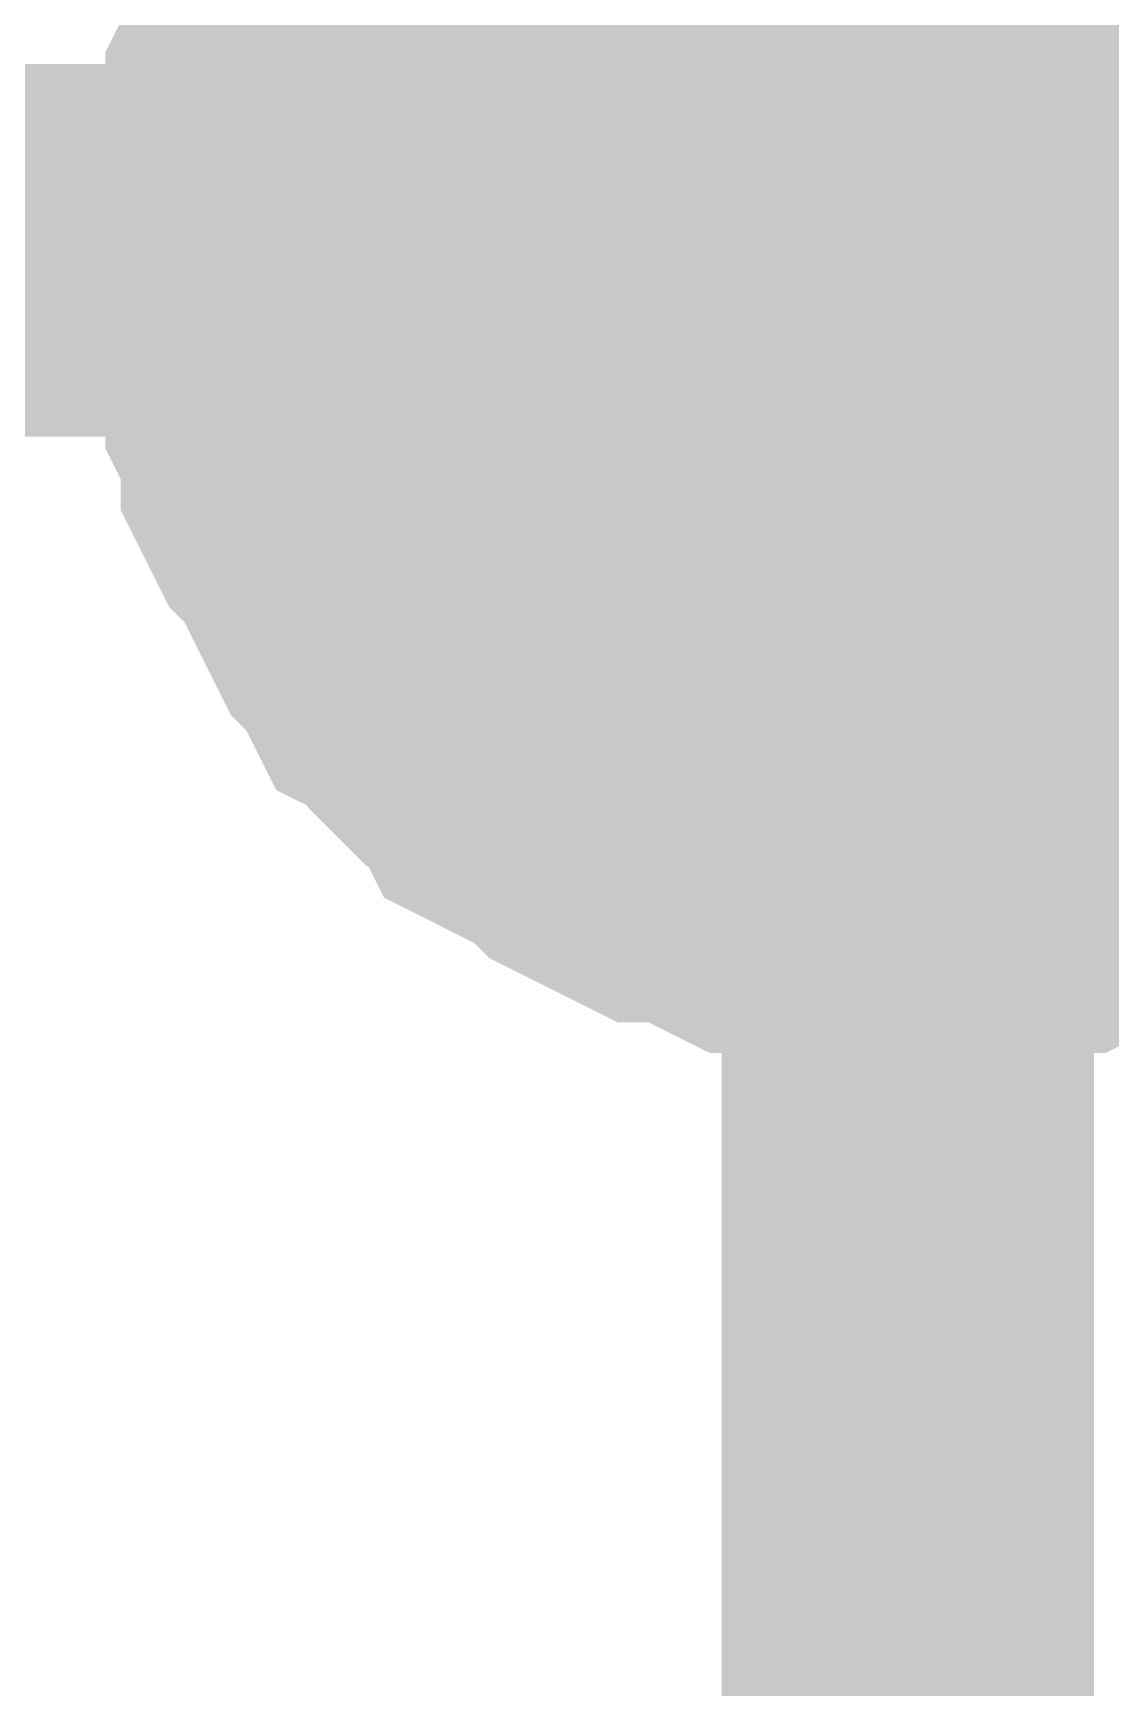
# Model space of a CAD drawing. Header units: inches. Extents: x 0 to 569, y 0 to 432.
# Drawn here: x 22.166 to 23.033, y 156.316 to 157.647 of the extents above; entities that cross this region are included whole.
import ezdxf

# ---------------------------------------------------------------- set-up
doc = ezdxf.new("R2010")
doc.units = ezdxf.units.IN
doc.layers.add('Sheet', color=255, linetype='Continuous')

msp = doc.modelspace()

# ---------------------------------------------------------------- linework, layer by layer
at = {"layer": 'Sheet'}
for points in [[(22.8699, 172.715, 0.2997, 0.2997, 0), (22.8699, 167.6301, 0.2997, 0.2997, 0), (22.8699, 162.5575, 0.2997, 0.2997, 0), (22.8699, 157.4726, 0.2997, 0.2997, 0)], [(22.3614, 157.4726, 0.2997, 0.2997, 0), (22.3614, 157.4974, 0.2997, 0.2997, 0), (22.3614, 157.5222, 0.2997, 0.2997, 0), (22.3614, 157.547, 0.2997, 0.2997, 0), (22.3738, 157.5718, 0.2997, 0.2997, 0), (22.3738, 157.5966, 0.2997, 0.2997, 0), (22.3862, 157.6214, 0.2997, 0.2997, 0), (22.3862, 157.6462, 0.2997, 0.2997, 0), (22.3986, 157.671, 0.2997, 0.2997, 0), (22.411, 157.6958, 0.2997, 0.2997, 0), (22.4234, 157.7206, 0.2997, 0.2997, 0), (22.4358, 157.733, 0.2997, 0.2997, 0), (22.4482, 157.7578, 0.2997, 0.2997, 0), (22.4606, 157.7826, 0.2997, 0.2997, 0), (22.473, 157.795, 0.2997, 0.2997, 0), (22.4979, 157.8198, 0.2997, 0.2997, 0)], [(22.3614, 157.4726, 0.2997, 0.2997, 0), (22.3614, 157.4974, 0.2997, 0.2997, 0), (22.3614, 157.5222, 0.2997, 0.2997, 0), (22.3614, 157.547, 0.2997, 0.2997, 0), (22.3738, 157.5718, 0.2997, 0.2997, 0), (22.3738, 157.5966, 0.2997, 0.2997, 0), (22.3862, 157.6214, 0.2997, 0.2997, 0), (22.3862, 157.6462, 0.2997, 0.2997, 0), (22.3986, 157.671, 0.2997, 0.2997, 0), (22.411, 157.6958, 0.2997, 0.2997, 0), (22.4234, 157.7206, 0.2997, 0.2997, 0), (22.4358, 157.733, 0.2997, 0.2997, 0), (22.4482, 157.7578, 0.2997, 0.2997, 0), (22.4606, 157.7826, 0.2997, 0.2997, 0), (22.473, 157.795, 0.2997, 0.2997, 0), (22.4979, 157.8198, 0.2997, 0.2997, 0)], [(22.3614, 157.4726, 0.2997, 0.2997, 0), (22.3614, 157.4974, 0.2997, 0.2997, 0), (22.3614, 157.5222, 0.2997, 0.2997, 0), (22.3614, 157.547, 0.2997, 0.2997, 0), (22.3738, 157.5718, 0.2997, 0.2997, 0), (22.3738, 157.5966, 0.2997, 0.2997, 0), (22.3862, 157.6214, 0.2997, 0.2997, 0), (22.3862, 157.6462, 0.2997, 0.2997, 0), (22.3986, 157.671, 0.2997, 0.2997, 0), (22.411, 157.6958, 0.2997, 0.2997, 0), (22.4234, 157.7206, 0.2997, 0.2997, 0), (22.4358, 157.733, 0.2997, 0.2997, 0), (22.4482, 157.7578, 0.2997, 0.2997, 0), (22.4606, 157.7826, 0.2997, 0.2997, 0), (22.473, 157.795, 0.2997, 0.2997, 0), (22.4979, 157.8198, 0.2997, 0.2997, 0)], [(22.3614, 157.4726, 0.2997, 0.2997, 0), (22.3614, 157.4974, 0.2997, 0.2997, 0), (22.3614, 157.5222, 0.2997, 0.2997, 0), (22.3614, 157.547, 0.2997, 0.2997, 0), (22.3738, 157.5718, 0.2997, 0.2997, 0), (22.3738, 157.5966, 0.2997, 0.2997, 0), (22.3862, 157.6214, 0.2997, 0.2997, 0), (22.3862, 157.6462, 0.2997, 0.2997, 0), (22.3986, 157.671, 0.2997, 0.2997, 0), (22.411, 157.6958, 0.2997, 0.2997, 0), (22.4234, 157.7206, 0.2997, 0.2997, 0), (22.4358, 157.733, 0.2997, 0.2997, 0), (22.4482, 157.7578, 0.2997, 0.2997, 0), (22.4606, 157.7826, 0.2997, 0.2997, 0), (22.473, 157.795, 0.2997, 0.2997, 0), (22.4979, 157.8198, 0.2997, 0.2997, 0)], [(22.3614, 157.4726, 0.2997, 0.2997, 0), (22.3614, 157.4974, 0.2997, 0.2997, 0), (22.3614, 157.5222, 0.2997, 0.2997, 0), (22.3614, 157.547, 0.2997, 0.2997, 0), (22.3738, 157.5718, 0.2997, 0.2997, 0), (22.3738, 157.5966, 0.2997, 0.2997, 0), (22.3862, 157.6214, 0.2997, 0.2997, 0), (22.3862, 157.6462, 0.2997, 0.2997, 0), (22.3986, 157.671, 0.2997, 0.2997, 0), (22.411, 157.6958, 0.2997, 0.2997, 0), (22.4234, 157.7206, 0.2997, 0.2997, 0), (22.4358, 157.733, 0.2997, 0.2997, 0), (22.4482, 157.7578, 0.2997, 0.2997, 0), (22.4606, 157.7826, 0.2997, 0.2997, 0), (22.473, 157.795, 0.2997, 0.2997, 0), (22.4979, 157.8198, 0.2997, 0.2997, 0)], [(22.3614, 157.4726, 0.2997, 0.2997, 0), (22.3614, 157.4974, 0.2997, 0.2997, 0), (22.3614, 157.5222, 0.2997, 0.2997, 0), (22.3614, 157.547, 0.2997, 0.2997, 0), (22.3738, 157.5718, 0.2997, 0.2997, 0), (22.3738, 157.5966, 0.2997, 0.2997, 0), (22.3862, 157.6214, 0.2997, 0.2997, 0), (22.3862, 157.6462, 0.2997, 0.2997, 0), (22.3986, 157.671, 0.2997, 0.2997, 0), (22.411, 157.6958, 0.2997, 0.2997, 0), (22.4234, 157.7206, 0.2997, 0.2997, 0), (22.4358, 157.733, 0.2997, 0.2997, 0), (22.4482, 157.7578, 0.2997, 0.2997, 0), (22.4606, 157.7826, 0.2997, 0.2997, 0), (22.473, 157.795, 0.2997, 0.2997, 0), (22.4979, 157.8198, 0.2997, 0.2997, 0)], [(22.3614, 157.4726, 0.2997, 0.2997, 0), (22.3614, 157.4974, 0.2997, 0.2997, 0), (22.3614, 157.5222, 0.2997, 0.2997, 0), (22.3614, 157.547, 0.2997, 0.2997, 0), (22.3738, 157.5718, 0.2997, 0.2997, 0), (22.3738, 157.5966, 0.2997, 0.2997, 0), (22.3862, 157.6214, 0.2997, 0.2997, 0), (22.3862, 157.6462, 0.2997, 0.2997, 0), (22.3986, 157.671, 0.2997, 0.2997, 0), (22.411, 157.6958, 0.2997, 0.2997, 0), (22.4234, 157.7206, 0.2997, 0.2997, 0), (22.4358, 157.733, 0.2997, 0.2997, 0), (22.4482, 157.7578, 0.2997, 0.2997, 0), (22.4606, 157.7826, 0.2997, 0.2997, 0), (22.473, 157.795, 0.2997, 0.2997, 0), (22.4979, 157.8198, 0.2997, 0.2997, 0)], [(22.3614, 157.4726, 0.0991, 0.0991, 0), (22.3614, 157.4974, 0.0991, 0.0991, 0), (22.3614, 157.5222, 0.0991, 0.0991, 0), (22.3614, 157.547, 0.0991, 0.0991, 0), (22.3738, 157.5718, 0.0991, 0.0991, 0), (22.3738, 157.5966, 0.0991, 0.0991, 0), (22.3862, 157.6214, 0.0991, 0.0991, 0), (22.3862, 157.6462, 0.0991, 0.0991, 0), (22.3986, 157.671, 0.0991, 0.0991, 0), (22.411, 157.6958, 0.0991, 0.0991, 0), (22.4234, 157.7206, 0.0991, 0.0991, 0)], [(22.3614, 157.4726, 0.0991, 0.0991, 0), (22.3614, 157.4974, 0.0991, 0.0991, 0), (22.3614, 157.5222, 0.0991, 0.0991, 0), (22.3614, 157.547, 0.0991, 0.0991, 0), (22.3738, 157.5718, 0.0991, 0.0991, 0), (22.3738, 157.5966, 0.0991, 0.0991, 0), (22.3862, 157.6214, 0.0991, 0.0991, 0), (22.3862, 157.6462, 0.0991, 0.0991, 0), (22.3986, 157.671, 0.0991, 0.0991, 0), (22.411, 157.6958, 0.0991, 0.0991, 0), (22.4234, 157.7206, 0.0991, 0.0991, 0)], [(22.3614, 157.4726, 0.0991, 0.0991, 0), (22.3614, 157.4974, 0.0991, 0.0991, 0), (22.3614, 157.5222, 0.0991, 0.0991, 0), (22.3614, 157.547, 0.0991, 0.0991, 0), (22.3738, 157.5718, 0.0991, 0.0991, 0), (22.3738, 157.5966, 0.0991, 0.0991, 0), (22.3862, 157.6214, 0.0991, 0.0991, 0), (22.3862, 157.6462, 0.0991, 0.0991, 0), (22.3986, 157.671, 0.0991, 0.0991, 0), (22.411, 157.6958, 0.0991, 0.0991, 0), (22.4234, 157.7206, 0.0991, 0.0991, 0)], [(22.3614, 157.4726, 0.0991, 0.0991, 0), (22.3614, 157.4974, 0.0991, 0.0991, 0), (22.3614, 157.5222, 0.0991, 0.0991, 0), (22.3614, 157.547, 0.0991, 0.0991, 0), (22.3738, 157.5718, 0.0991, 0.0991, 0), (22.3738, 157.5966, 0.0991, 0.0991, 0), (22.3862, 157.6214, 0.0991, 0.0991, 0), (22.3862, 157.6462, 0.0991, 0.0991, 0), (22.3986, 157.671, 0.0991, 0.0991, 0), (22.411, 157.6958, 0.0991, 0.0991, 0), (22.4234, 157.7206, 0.0991, 0.0991, 0)], [(22.3614, 157.4726, 0.0991, 0.0991, 0), (22.3614, 157.4974, 0.0991, 0.0991, 0), (22.3614, 157.5222, 0.0991, 0.0991, 0), (22.3614, 157.547, 0.0991, 0.0991, 0), (22.3738, 157.5718, 0.0991, 0.0991, 0), (22.3738, 157.5966, 0.0991, 0.0991, 0), (22.3862, 157.6214, 0.0991, 0.0991, 0), (22.3862, 157.6462, 0.0991, 0.0991, 0), (22.3986, 157.671, 0.0991, 0.0991, 0), (22.411, 157.6958, 0.0991, 0.0991, 0), (22.4234, 157.7206, 0.0991, 0.0991, 0)], [(22.3614, 157.4726, 0.0991, 0.0991, 0), (22.3614, 157.4974, 0.0991, 0.0991, 0), (22.3614, 157.5222, 0.0991, 0.0991, 0), (22.3614, 157.547, 0.0991, 0.0991, 0), (22.3738, 157.5718, 0.0991, 0.0991, 0), (22.3738, 157.5966, 0.0991, 0.0991, 0), (22.3862, 157.6214, 0.0991, 0.0991, 0), (22.3862, 157.6462, 0.0991, 0.0991, 0), (22.3986, 157.671, 0.0991, 0.0991, 0), (22.411, 157.6958, 0.0991, 0.0991, 0), (22.4234, 157.7206, 0.0991, 0.0991, 0)], [(22.3614, 157.4726, 0.0991, 0.0991, 0), (22.3614, 157.4974, 0.0991, 0.0991, 0), (22.3614, 157.5222, 0.0991, 0.0991, 0), (22.3614, 157.547, 0.0991, 0.0991, 0), (22.3738, 157.5718, 0.0991, 0.0991, 0), (22.3738, 157.5966, 0.0991, 0.0991, 0), (22.3862, 157.6214, 0.0991, 0.0991, 0), (22.3862, 157.6462, 0.0991, 0.0991, 0), (22.3986, 157.671, 0.0991, 0.0991, 0), (22.411, 157.6958, 0.0991, 0.0991, 0), (22.4234, 157.7206, 0.0991, 0.0991, 0)], [(17.785, 157.4726, 0.2997, 0.2997, 0), (22.8699, 157.4726, 0.2997, 0.2997, 0)], [(22.8699, 156.9641, 0.2997, 0.2997, 0), (22.8451, 156.9641, 0.2997, 0.2997, 0), (22.8203, 156.9641, 0.2997, 0.2997, 0), (22.7955, 156.9641, 0.2997, 0.2997, 0), (22.7707, 156.9765, 0.2997, 0.2997, 0), (22.7459, 156.9765, 0.2997, 0.2997, 0), (22.7211, 156.9889, 0.2997, 0.2997, 0), (22.6963, 157.0013, 0.2997, 0.2997, 0), (22.6715, 157.0013, 0.2997, 0.2997, 0), (22.6467, 157.0137, 0.2997, 0.2997, 0), (22.6219, 157.0261, 0.2997, 0.2997, 0), (22.6095, 157.0385, 0.2997, 0.2997, 0), (22.5847, 157.0509, 0.2997, 0.2997, 0), (22.5599, 157.0633, 0.2997, 0.2997, 0), (22.5475, 157.0881, 0.2997, 0.2997, 0), (22.5227, 157.1005, 0.2997, 0.2997, 0), (22.5103, 157.1129, 0.2997, 0.2997, 0), (22.4979, 157.1377, 0.2997, 0.2997, 0), (22.473, 157.1501, 0.2997, 0.2997, 0), (22.4606, 157.1749, 0.2997, 0.2997, 0), (22.4482, 157.1873, 0.2997, 0.2997, 0), (22.4358, 157.2121, 0.2997, 0.2997, 0), (22.4234, 157.2369, 0.2997, 0.2997, 0), (22.411, 157.2617, 0.2997, 0.2997, 0), (22.3986, 157.2741, 0.2997, 0.2997, 0), (22.3862, 157.2989, 0.2997, 0.2997, 0), (22.3862, 157.3237, 0.2997, 0.2997, 0), (22.3738, 157.3485, 0.2997, 0.2997, 0), (22.3738, 157.3733, 0.2997, 0.2997, 0), (22.3614, 157.3981, 0.2997, 0.2997, 0), (22.3614, 157.4229, 0.2997, 0.2997, 0), (22.3614, 157.4478, 0.2997, 0.2997, 0), (22.3614, 157.4726, 0.2997, 0.2997, 0)], [(22.3614, 157.4726, 0.2997, 0.2997, 0), (22.3614, 157.4726, 0.2997, 0.2997, 0)], [(22.8699, 156.9641, 0.2997, 0.2997, 0), (22.8451, 156.9641, 0.2997, 0.2997, 0), (22.8203, 156.9641, 0.2997, 0.2997, 0), (22.7955, 156.9641, 0.2997, 0.2997, 0), (22.7707, 156.9765, 0.2997, 0.2997, 0), (22.7459, 156.9765, 0.2997, 0.2997, 0), (22.7211, 156.9889, 0.2997, 0.2997, 0), (22.6963, 157.0013, 0.2997, 0.2997, 0), (22.6715, 157.0013, 0.2997, 0.2997, 0), (22.6467, 157.0137, 0.2997, 0.2997, 0), (22.6219, 157.0261, 0.2997, 0.2997, 0), (22.6095, 157.0385, 0.2997, 0.2997, 0), (22.5847, 157.0509, 0.2997, 0.2997, 0), (22.5599, 157.0633, 0.2997, 0.2997, 0), (22.5475, 157.0881, 0.2997, 0.2997, 0), (22.5227, 157.1005, 0.2997, 0.2997, 0), (22.5103, 157.1129, 0.2997, 0.2997, 0), (22.4979, 157.1377, 0.2997, 0.2997, 0), (22.473, 157.1501, 0.2997, 0.2997, 0), (22.4606, 157.1749, 0.2997, 0.2997, 0), (22.4482, 157.1873, 0.2997, 0.2997, 0), (22.4358, 157.2121, 0.2997, 0.2997, 0), (22.4234, 157.2369, 0.2997, 0.2997, 0), (22.411, 157.2617, 0.2997, 0.2997, 0), (22.3986, 157.2741, 0.2997, 0.2997, 0), (22.3862, 157.2989, 0.2997, 0.2997, 0), (22.3862, 157.3237, 0.2997, 0.2997, 0), (22.3738, 157.3485, 0.2997, 0.2997, 0), (22.3738, 157.3733, 0.2997, 0.2997, 0), (22.3614, 157.3981, 0.2997, 0.2997, 0), (22.3614, 157.4229, 0.2997, 0.2997, 0), (22.3614, 157.4478, 0.2997, 0.2997, 0), (22.3614, 157.4726, 0.2997, 0.2997, 0)], [(22.3614, 157.4726, 0.2997, 0.2997, 0), (22.3614, 157.4726, 0.2997, 0.2997, 0)], [(22.8699, 156.9641, 0.2997, 0.2997, 0), (22.8451, 156.9641, 0.2997, 0.2997, 0), (22.8203, 156.9641, 0.2997, 0.2997, 0), (22.7955, 156.9641, 0.2997, 0.2997, 0), (22.7707, 156.9765, 0.2997, 0.2997, 0), (22.7459, 156.9765, 0.2997, 0.2997, 0), (22.7211, 156.9889, 0.2997, 0.2997, 0), (22.6963, 157.0013, 0.2997, 0.2997, 0), (22.6715, 157.0013, 0.2997, 0.2997, 0), (22.6467, 157.0137, 0.2997, 0.2997, 0), (22.6219, 157.0261, 0.2997, 0.2997, 0), (22.6095, 157.0385, 0.2997, 0.2997, 0), (22.5847, 157.0509, 0.2997, 0.2997, 0), (22.5599, 157.0633, 0.2997, 0.2997, 0), (22.5475, 157.0881, 0.2997, 0.2997, 0), (22.5227, 157.1005, 0.2997, 0.2997, 0), (22.5103, 157.1129, 0.2997, 0.2997, 0), (22.4979, 157.1377, 0.2997, 0.2997, 0), (22.473, 157.1501, 0.2997, 0.2997, 0), (22.4606, 157.1749, 0.2997, 0.2997, 0), (22.4482, 157.1873, 0.2997, 0.2997, 0), (22.4358, 157.2121, 0.2997, 0.2997, 0), (22.4234, 157.2369, 0.2997, 0.2997, 0), (22.411, 157.2617, 0.2997, 0.2997, 0), (22.3986, 157.2741, 0.2997, 0.2997, 0), (22.3862, 157.2989, 0.2997, 0.2997, 0), (22.3862, 157.3237, 0.2997, 0.2997, 0), (22.3738, 157.3485, 0.2997, 0.2997, 0), (22.3738, 157.3733, 0.2997, 0.2997, 0), (22.3614, 157.3981, 0.2997, 0.2997, 0), (22.3614, 157.4229, 0.2997, 0.2997, 0), (22.3614, 157.4478, 0.2997, 0.2997, 0), (22.3614, 157.4726, 0.2997, 0.2997, 0)], [(22.3614, 157.4726, 0.2997, 0.2997, 0), (22.3614, 157.4726, 0.2997, 0.2997, 0)], [(22.8699, 156.9641, 0.2997, 0.2997, 0), (22.8451, 156.9641, 0.2997, 0.2997, 0), (22.8203, 156.9641, 0.2997, 0.2997, 0), (22.7955, 156.9641, 0.2997, 0.2997, 0), (22.7707, 156.9765, 0.2997, 0.2997, 0), (22.7459, 156.9765, 0.2997, 0.2997, 0), (22.7211, 156.9889, 0.2997, 0.2997, 0), (22.6963, 157.0013, 0.2997, 0.2997, 0), (22.6715, 157.0013, 0.2997, 0.2997, 0), (22.6467, 157.0137, 0.2997, 0.2997, 0), (22.6219, 157.0261, 0.2997, 0.2997, 0), (22.6095, 157.0385, 0.2997, 0.2997, 0), (22.5847, 157.0509, 0.2997, 0.2997, 0), (22.5599, 157.0633, 0.2997, 0.2997, 0), (22.5475, 157.0881, 0.2997, 0.2997, 0), (22.5227, 157.1005, 0.2997, 0.2997, 0), (22.5103, 157.1129, 0.2997, 0.2997, 0), (22.4979, 157.1377, 0.2997, 0.2997, 0), (22.473, 157.1501, 0.2997, 0.2997, 0), (22.4606, 157.1749, 0.2997, 0.2997, 0), (22.4482, 157.1873, 0.2997, 0.2997, 0), (22.4358, 157.2121, 0.2997, 0.2997, 0), (22.4234, 157.2369, 0.2997, 0.2997, 0), (22.411, 157.2617, 0.2997, 0.2997, 0), (22.3986, 157.2741, 0.2997, 0.2997, 0), (22.3862, 157.2989, 0.2997, 0.2997, 0), (22.3862, 157.3237, 0.2997, 0.2997, 0), (22.3738, 157.3485, 0.2997, 0.2997, 0), (22.3738, 157.3733, 0.2997, 0.2997, 0), (22.3614, 157.3981, 0.2997, 0.2997, 0), (22.3614, 157.4229, 0.2997, 0.2997, 0), (22.3614, 157.4478, 0.2997, 0.2997, 0), (22.3614, 157.4726, 0.2997, 0.2997, 0)], [(22.3614, 157.4726, 0.2997, 0.2997, 0), (22.3614, 157.4726, 0.2997, 0.2997, 0)], [(22.8699, 156.9641, 0.2997, 0.2997, 0), (22.8451, 156.9641, 0.2997, 0.2997, 0), (22.8203, 156.9641, 0.2997, 0.2997, 0), (22.7955, 156.9641, 0.2997, 0.2997, 0), (22.7707, 156.9765, 0.2997, 0.2997, 0), (22.7459, 156.9765, 0.2997, 0.2997, 0), (22.7211, 156.9889, 0.2997, 0.2997, 0), (22.6963, 157.0013, 0.2997, 0.2997, 0), (22.6715, 157.0013, 0.2997, 0.2997, 0), (22.6467, 157.0137, 0.2997, 0.2997, 0), (22.6219, 157.0261, 0.2997, 0.2997, 0), (22.6095, 157.0385, 0.2997, 0.2997, 0), (22.5847, 157.0509, 0.2997, 0.2997, 0), (22.5599, 157.0633, 0.2997, 0.2997, 0), (22.5475, 157.0881, 0.2997, 0.2997, 0), (22.5227, 157.1005, 0.2997, 0.2997, 0), (22.5103, 157.1129, 0.2997, 0.2997, 0), (22.4979, 157.1377, 0.2997, 0.2997, 0), (22.473, 157.1501, 0.2997, 0.2997, 0), (22.4606, 157.1749, 0.2997, 0.2997, 0), (22.4482, 157.1873, 0.2997, 0.2997, 0), (22.4358, 157.2121, 0.2997, 0.2997, 0), (22.4234, 157.2369, 0.2997, 0.2997, 0), (22.411, 157.2617, 0.2997, 0.2997, 0), (22.3986, 157.2741, 0.2997, 0.2997, 0), (22.3862, 157.2989, 0.2997, 0.2997, 0), (22.3862, 157.3237, 0.2997, 0.2997, 0), (22.3738, 157.3485, 0.2997, 0.2997, 0), (22.3738, 157.3733, 0.2997, 0.2997, 0), (22.3614, 157.3981, 0.2997, 0.2997, 0), (22.3614, 157.4229, 0.2997, 0.2997, 0), (22.3614, 157.4478, 0.2997, 0.2997, 0), (22.3614, 157.4726, 0.2997, 0.2997, 0)], [(22.3614, 157.4726, 0.2997, 0.2997, 0), (22.3614, 157.4726, 0.2997, 0.2997, 0)], [(22.8699, 156.9641, 0.2997, 0.2997, 0), (22.8451, 156.9641, 0.2997, 0.2997, 0), (22.8203, 156.9641, 0.2997, 0.2997, 0), (22.7955, 156.9641, 0.2997, 0.2997, 0), (22.7707, 156.9765, 0.2997, 0.2997, 0), (22.7459, 156.9765, 0.2997, 0.2997, 0), (22.7211, 156.9889, 0.2997, 0.2997, 0), (22.6963, 157.0013, 0.2997, 0.2997, 0), (22.6715, 157.0013, 0.2997, 0.2997, 0), (22.6467, 157.0137, 0.2997, 0.2997, 0), (22.6219, 157.0261, 0.2997, 0.2997, 0), (22.6095, 157.0385, 0.2997, 0.2997, 0), (22.5847, 157.0509, 0.2997, 0.2997, 0), (22.5599, 157.0633, 0.2997, 0.2997, 0), (22.5475, 157.0881, 0.2997, 0.2997, 0), (22.5227, 157.1005, 0.2997, 0.2997, 0), (22.5103, 157.1129, 0.2997, 0.2997, 0), (22.4979, 157.1377, 0.2997, 0.2997, 0), (22.473, 157.1501, 0.2997, 0.2997, 0), (22.4606, 157.1749, 0.2997, 0.2997, 0), (22.4482, 157.1873, 0.2997, 0.2997, 0), (22.4358, 157.2121, 0.2997, 0.2997, 0), (22.4234, 157.2369, 0.2997, 0.2997, 0), (22.411, 157.2617, 0.2997, 0.2997, 0), (22.3986, 157.2741, 0.2997, 0.2997, 0), (22.3862, 157.2989, 0.2997, 0.2997, 0), (22.3862, 157.3237, 0.2997, 0.2997, 0), (22.3738, 157.3485, 0.2997, 0.2997, 0), (22.3738, 157.3733, 0.2997, 0.2997, 0), (22.3614, 157.3981, 0.2997, 0.2997, 0), (22.3614, 157.4229, 0.2997, 0.2997, 0), (22.3614, 157.4478, 0.2997, 0.2997, 0), (22.3614, 157.4726, 0.2997, 0.2997, 0)], [(22.3614, 157.4726, 0.2997, 0.2997, 0), (22.3614, 157.4726, 0.2997, 0.2997, 0)], [(22.8699, 156.9641, 0.2997, 0.2997, 0), (22.8451, 156.9641, 0.2997, 0.2997, 0), (22.8203, 156.9641, 0.2997, 0.2997, 0), (22.7955, 156.9641, 0.2997, 0.2997, 0), (22.7707, 156.9765, 0.2997, 0.2997, 0), (22.7459, 156.9765, 0.2997, 0.2997, 0), (22.7211, 156.9889, 0.2997, 0.2997, 0), (22.6963, 157.0013, 0.2997, 0.2997, 0), (22.6715, 157.0013, 0.2997, 0.2997, 0), (22.6467, 157.0137, 0.2997, 0.2997, 0), (22.6219, 157.0261, 0.2997, 0.2997, 0), (22.6095, 157.0385, 0.2997, 0.2997, 0), (22.5847, 157.0509, 0.2997, 0.2997, 0), (22.5599, 157.0633, 0.2997, 0.2997, 0), (22.5475, 157.0881, 0.2997, 0.2997, 0), (22.5227, 157.1005, 0.2997, 0.2997, 0), (22.5103, 157.1129, 0.2997, 0.2997, 0), (22.4979, 157.1377, 0.2997, 0.2997, 0), (22.473, 157.1501, 0.2997, 0.2997, 0), (22.4606, 157.1749, 0.2997, 0.2997, 0), (22.4482, 157.1873, 0.2997, 0.2997, 0), (22.4358, 157.2121, 0.2997, 0.2997, 0), (22.4234, 157.2369, 0.2997, 0.2997, 0), (22.411, 157.2617, 0.2997, 0.2997, 0), (22.3986, 157.2741, 0.2997, 0.2997, 0), (22.3862, 157.2989, 0.2997, 0.2997, 0), (22.3862, 157.3237, 0.2997, 0.2997, 0), (22.3738, 157.3485, 0.2997, 0.2997, 0), (22.3738, 157.3733, 0.2997, 0.2997, 0), (22.3614, 157.3981, 0.2997, 0.2997, 0), (22.3614, 157.4229, 0.2997, 0.2997, 0), (22.3614, 157.4478, 0.2997, 0.2997, 0), (22.3614, 157.4726, 0.2997, 0.2997, 0)], [(22.3614, 157.4726, 0.2997, 0.2997, 0), (22.3614, 157.4726, 0.2997, 0.2997, 0)], [(22.8699, 157.4726, 0.2997, 0.2997, 0), (22.8699, 152.4, 0.2997, 0.2997, 0), (22.8699, 147.315, 0.2997, 0.2997, 0), (22.8699, 142.2301, 0.2997, 0.2997, 0), (22.8699, 137.1575, 0.2997, 0.2997, 0), (22.8699, 132.0726, 0.2997, 0.2997, 0)], [(22.8699, 156.9641, 0.0991, 0.0991, 0), (22.8451, 156.9641, 0.0991, 0.0991, 0), (22.8203, 156.9641, 0.0991, 0.0991, 0), (22.7955, 156.9641, 0.0991, 0.0991, 0), (22.7707, 156.9765, 0.0991, 0.0991, 0), (22.7459, 156.9765, 0.0991, 0.0991, 0), (22.7211, 156.9889, 0.0991, 0.0991, 0), (22.6963, 157.0013, 0.0991, 0.0991, 0), (22.6715, 157.0013, 0.0991, 0.0991, 0), (22.6467, 157.0137, 0.0991, 0.0991, 0), (22.6219, 157.0261, 0.0991, 0.0991, 0), (22.6095, 157.0385, 0.0991, 0.0991, 0), (22.5847, 157.0509, 0.0991, 0.0991, 0), (22.5599, 157.0633, 0.0991, 0.0991, 0), (22.5475, 157.0881, 0.0991, 0.0991, 0), (22.5227, 157.1005, 0.0991, 0.0991, 0), (22.5103, 157.1129, 0.0991, 0.0991, 0), (22.4979, 157.1377, 0.0991, 0.0991, 0), (22.473, 157.1501, 0.0991, 0.0991, 0), (22.4606, 157.1749, 0.0991, 0.0991, 0), (22.4482, 157.1873, 0.0991, 0.0991, 0), (22.4358, 157.2121, 0.0991, 0.0991, 0), (22.4234, 157.2369, 0.0991, 0.0991, 0), (22.411, 157.2617, 0.0991, 0.0991, 0), (22.3986, 157.2741, 0.0991, 0.0991, 0), (22.3862, 157.2989, 0.0991, 0.0991, 0), (22.3862, 157.3237, 0.0991, 0.0991, 0), (22.3738, 157.3485, 0.0991, 0.0991, 0), (22.3738, 157.3733, 0.0991, 0.0991, 0), (22.3614, 157.3981, 0.0991, 0.0991, 0), (22.3614, 157.4229, 0.0991, 0.0991, 0), (22.3614, 157.4478, 0.0991, 0.0991, 0), (22.3614, 157.4726, 0.0991, 0.0991, 0)], [(22.3614, 157.4726, 0.0991, 0.0991, 0), (22.3614, 157.4726, 0.0991, 0.0991, 0)], [(22.8699, 156.9641, 0.0991, 0.0991, 0), (22.8451, 156.9641, 0.0991, 0.0991, 0), (22.8203, 156.9641, 0.0991, 0.0991, 0), (22.7955, 156.9641, 0.0991, 0.0991, 0), (22.7707, 156.9765, 0.0991, 0.0991, 0), (22.7459, 156.9765, 0.0991, 0.0991, 0), (22.7211, 156.9889, 0.0991, 0.0991, 0), (22.6963, 157.0013, 0.0991, 0.0991, 0), (22.6715, 157.0013, 0.0991, 0.0991, 0), (22.6467, 157.0137, 0.0991, 0.0991, 0), (22.6219, 157.0261, 0.0991, 0.0991, 0), (22.6095, 157.0385, 0.0991, 0.0991, 0), (22.5847, 157.0509, 0.0991, 0.0991, 0), (22.5599, 157.0633, 0.0991, 0.0991, 0), (22.5475, 157.0881, 0.0991, 0.0991, 0), (22.5227, 157.1005, 0.0991, 0.0991, 0), (22.5103, 157.1129, 0.0991, 0.0991, 0), (22.4979, 157.1377, 0.0991, 0.0991, 0), (22.473, 157.1501, 0.0991, 0.0991, 0), (22.4606, 157.1749, 0.0991, 0.0991, 0), (22.4482, 157.1873, 0.0991, 0.0991, 0), (22.4358, 157.2121, 0.0991, 0.0991, 0), (22.4234, 157.2369, 0.0991, 0.0991, 0), (22.411, 157.2617, 0.0991, 0.0991, 0), (22.3986, 157.2741, 0.0991, 0.0991, 0), (22.3862, 157.2989, 0.0991, 0.0991, 0), (22.3862, 157.3237, 0.0991, 0.0991, 0), (22.3738, 157.3485, 0.0991, 0.0991, 0), (22.3738, 157.3733, 0.0991, 0.0991, 0), (22.3614, 157.3981, 0.0991, 0.0991, 0), (22.3614, 157.4229, 0.0991, 0.0991, 0), (22.3614, 157.4478, 0.0991, 0.0991, 0), (22.3614, 157.4726, 0.0991, 0.0991, 0)], [(22.3614, 157.4726, 0.0991, 0.0991, 0), (22.3614, 157.4726, 0.0991, 0.0991, 0)], [(22.8699, 156.9641, 0.0991, 0.0991, 0), (22.8451, 156.9641, 0.0991, 0.0991, 0), (22.8203, 156.9641, 0.0991, 0.0991, 0), (22.7955, 156.9641, 0.0991, 0.0991, 0), (22.7707, 156.9765, 0.0991, 0.0991, 0), (22.7459, 156.9765, 0.0991, 0.0991, 0), (22.7211, 156.9889, 0.0991, 0.0991, 0), (22.6963, 157.0013, 0.0991, 0.0991, 0), (22.6715, 157.0013, 0.0991, 0.0991, 0), (22.6467, 157.0137, 0.0991, 0.0991, 0), (22.6219, 157.0261, 0.0991, 0.0991, 0), (22.6095, 157.0385, 0.0991, 0.0991, 0), (22.5847, 157.0509, 0.0991, 0.0991, 0), (22.5599, 157.0633, 0.0991, 0.0991, 0), (22.5475, 157.0881, 0.0991, 0.0991, 0), (22.5227, 157.1005, 0.0991, 0.0991, 0), (22.5103, 157.1129, 0.0991, 0.0991, 0), (22.4979, 157.1377, 0.0991, 0.0991, 0), (22.473, 157.1501, 0.0991, 0.0991, 0), (22.4606, 157.1749, 0.0991, 0.0991, 0), (22.4482, 157.1873, 0.0991, 0.0991, 0), (22.4358, 157.2121, 0.0991, 0.0991, 0), (22.4234, 157.2369, 0.0991, 0.0991, 0), (22.411, 157.2617, 0.0991, 0.0991, 0), (22.3986, 157.2741, 0.0991, 0.0991, 0), (22.3862, 157.2989, 0.0991, 0.0991, 0), (22.3862, 157.3237, 0.0991, 0.0991, 0), (22.3738, 157.3485, 0.0991, 0.0991, 0), (22.3738, 157.3733, 0.0991, 0.0991, 0), (22.3614, 157.3981, 0.0991, 0.0991, 0), (22.3614, 157.4229, 0.0991, 0.0991, 0), (22.3614, 157.4478, 0.0991, 0.0991, 0), (22.3614, 157.4726, 0.0991, 0.0991, 0)], [(22.3614, 157.4726, 0.0991, 0.0991, 0), (22.3614, 157.4726, 0.0991, 0.0991, 0)], [(22.8699, 156.9641, 0.0991, 0.0991, 0), (22.8451, 156.9641, 0.0991, 0.0991, 0), (22.8203, 156.9641, 0.0991, 0.0991, 0), (22.7955, 156.9641, 0.0991, 0.0991, 0), (22.7707, 156.9765, 0.0991, 0.0991, 0), (22.7459, 156.9765, 0.0991, 0.0991, 0), (22.7211, 156.9889, 0.0991, 0.0991, 0), (22.6963, 157.0013, 0.0991, 0.0991, 0), (22.6715, 157.0013, 0.0991, 0.0991, 0), (22.6467, 157.0137, 0.0991, 0.0991, 0), (22.6219, 157.0261, 0.0991, 0.0991, 0), (22.6095, 157.0385, 0.0991, 0.0991, 0), (22.5847, 157.0509, 0.0991, 0.0991, 0), (22.5599, 157.0633, 0.0991, 0.0991, 0), (22.5475, 157.0881, 0.0991, 0.0991, 0), (22.5227, 157.1005, 0.0991, 0.0991, 0), (22.5103, 157.1129, 0.0991, 0.0991, 0), (22.4979, 157.1377, 0.0991, 0.0991, 0), (22.473, 157.1501, 0.0991, 0.0991, 0), (22.4606, 157.1749, 0.0991, 0.0991, 0), (22.4482, 157.1873, 0.0991, 0.0991, 0), (22.4358, 157.2121, 0.0991, 0.0991, 0), (22.4234, 157.2369, 0.0991, 0.0991, 0), (22.411, 157.2617, 0.0991, 0.0991, 0), (22.3986, 157.2741, 0.0991, 0.0991, 0), (22.3862, 157.2989, 0.0991, 0.0991, 0), (22.3862, 157.3237, 0.0991, 0.0991, 0), (22.3738, 157.3485, 0.0991, 0.0991, 0), (22.3738, 157.3733, 0.0991, 0.0991, 0), (22.3614, 157.3981, 0.0991, 0.0991, 0), (22.3614, 157.4229, 0.0991, 0.0991, 0), (22.3614, 157.4478, 0.0991, 0.0991, 0), (22.3614, 157.4726, 0.0991, 0.0991, 0)], [(22.3614, 157.4726, 0.0991, 0.0991, 0), (22.3614, 157.4726, 0.0991, 0.0991, 0)], [(22.8699, 156.9641, 0.0991, 0.0991, 0), (22.8451, 156.9641, 0.0991, 0.0991, 0), (22.8203, 156.9641, 0.0991, 0.0991, 0), (22.7955, 156.9641, 0.0991, 0.0991, 0), (22.7707, 156.9765, 0.0991, 0.0991, 0), (22.7459, 156.9765, 0.0991, 0.0991, 0), (22.7211, 156.9889, 0.0991, 0.0991, 0), (22.6963, 157.0013, 0.0991, 0.0991, 0), (22.6715, 157.0013, 0.0991, 0.0991, 0), (22.6467, 157.0137, 0.0991, 0.0991, 0), (22.6219, 157.0261, 0.0991, 0.0991, 0), (22.6095, 157.0385, 0.0991, 0.0991, 0), (22.5847, 157.0509, 0.0991, 0.0991, 0), (22.5599, 157.0633, 0.0991, 0.0991, 0), (22.5475, 157.0881, 0.0991, 0.0991, 0), (22.5227, 157.1005, 0.0991, 0.0991, 0), (22.5103, 157.1129, 0.0991, 0.0991, 0), (22.4979, 157.1377, 0.0991, 0.0991, 0), (22.473, 157.1501, 0.0991, 0.0991, 0), (22.4606, 157.1749, 0.0991, 0.0991, 0), (22.4482, 157.1873, 0.0991, 0.0991, 0), (22.4358, 157.2121, 0.0991, 0.0991, 0), (22.4234, 157.2369, 0.0991, 0.0991, 0), (22.411, 157.2617, 0.0991, 0.0991, 0), (22.3986, 157.2741, 0.0991, 0.0991, 0), (22.3862, 157.2989, 0.0991, 0.0991, 0), (22.3862, 157.3237, 0.0991, 0.0991, 0), (22.3738, 157.3485, 0.0991, 0.0991, 0), (22.3738, 157.3733, 0.0991, 0.0991, 0), (22.3614, 157.3981, 0.0991, 0.0991, 0), (22.3614, 157.4229, 0.0991, 0.0991, 0), (22.3614, 157.4478, 0.0991, 0.0991, 0), (22.3614, 157.4726, 0.0991, 0.0991, 0)], [(22.3614, 157.4726, 0.0991, 0.0991, 0), (22.3614, 157.4726, 0.0991, 0.0991, 0)], [(22.8699, 156.9641, 0.0991, 0.0991, 0), (22.8451, 156.9641, 0.0991, 0.0991, 0), (22.8203, 156.9641, 0.0991, 0.0991, 0), (22.7955, 156.9641, 0.0991, 0.0991, 0), (22.7707, 156.9765, 0.0991, 0.0991, 0), (22.7459, 156.9765, 0.0991, 0.0991, 0), (22.7211, 156.9889, 0.0991, 0.0991, 0), (22.6963, 157.0013, 0.0991, 0.0991, 0), (22.6715, 157.0013, 0.0991, 0.0991, 0), (22.6467, 157.0137, 0.0991, 0.0991, 0), (22.6219, 157.0261, 0.0991, 0.0991, 0), (22.6095, 157.0385, 0.0991, 0.0991, 0), (22.5847, 157.0509, 0.0991, 0.0991, 0), (22.5599, 157.0633, 0.0991, 0.0991, 0), (22.5475, 157.0881, 0.0991, 0.0991, 0), (22.5227, 157.1005, 0.0991, 0.0991, 0), (22.5103, 157.1129, 0.0991, 0.0991, 0), (22.4979, 157.1377, 0.0991, 0.0991, 0), (22.473, 157.1501, 0.0991, 0.0991, 0), (22.4606, 157.1749, 0.0991, 0.0991, 0), (22.4482, 157.1873, 0.0991, 0.0991, 0), (22.4358, 157.2121, 0.0991, 0.0991, 0), (22.4234, 157.2369, 0.0991, 0.0991, 0), (22.411, 157.2617, 0.0991, 0.0991, 0), (22.3986, 157.2741, 0.0991, 0.0991, 0), (22.3862, 157.2989, 0.0991, 0.0991, 0), (22.3862, 157.3237, 0.0991, 0.0991, 0), (22.3738, 157.3485, 0.0991, 0.0991, 0), (22.3738, 157.3733, 0.0991, 0.0991, 0), (22.3614, 157.3981, 0.0991, 0.0991, 0), (22.3614, 157.4229, 0.0991, 0.0991, 0), (22.3614, 157.4478, 0.0991, 0.0991, 0), (22.3614, 157.4726, 0.0991, 0.0991, 0)], [(22.3614, 157.4726, 0.0991, 0.0991, 0), (22.3614, 157.4726, 0.0991, 0.0991, 0)], [(22.8699, 156.9641, 0.0991, 0.0991, 0), (22.8451, 156.9641, 0.0991, 0.0991, 0), (22.8203, 156.9641, 0.0991, 0.0991, 0), (22.7955, 156.9641, 0.0991, 0.0991, 0), (22.7707, 156.9765, 0.0991, 0.0991, 0), (22.7459, 156.9765, 0.0991, 0.0991, 0), (22.7211, 156.9889, 0.0991, 0.0991, 0), (22.6963, 157.0013, 0.0991, 0.0991, 0), (22.6715, 157.0013, 0.0991, 0.0991, 0), (22.6467, 157.0137, 0.0991, 0.0991, 0), (22.6219, 157.0261, 0.0991, 0.0991, 0), (22.6095, 157.0385, 0.0991, 0.0991, 0), (22.5847, 157.0509, 0.0991, 0.0991, 0), (22.5599, 157.0633, 0.0991, 0.0991, 0), (22.5475, 157.0881, 0.0991, 0.0991, 0), (22.5227, 157.1005, 0.0991, 0.0991, 0), (22.5103, 157.1129, 0.0991, 0.0991, 0), (22.4979, 157.1377, 0.0991, 0.0991, 0), (22.473, 157.1501, 0.0991, 0.0991, 0), (22.4606, 157.1749, 0.0991, 0.0991, 0), (22.4482, 157.1873, 0.0991, 0.0991, 0), (22.4358, 157.2121, 0.0991, 0.0991, 0), (22.4234, 157.2369, 0.0991, 0.0991, 0), (22.411, 157.2617, 0.0991, 0.0991, 0), (22.3986, 157.2741, 0.0991, 0.0991, 0), (22.3862, 157.2989, 0.0991, 0.0991, 0), (22.3862, 157.3237, 0.0991, 0.0991, 0), (22.3738, 157.3485, 0.0991, 0.0991, 0), (22.3738, 157.3733, 0.0991, 0.0991, 0), (22.3614, 157.3981, 0.0991, 0.0991, 0), (22.3614, 157.4229, 0.0991, 0.0991, 0), (22.3614, 157.4478, 0.0991, 0.0991, 0), (22.3614, 157.4726, 0.0991, 0.0991, 0)], [(22.3614, 157.4726, 0.0991, 0.0991, 0), (22.3614, 157.4726, 0.0991, 0.0991, 0)], [(23.1924, 157.0881, 0.2997, 0.2997, 0), (23.1676, 157.0633, 0.2997, 0.2997, 0), (23.1552, 157.0509, 0.2997, 0.2997, 0), (23.1304, 157.0385, 0.2997, 0.2997, 0), (23.1056, 157.0261, 0.2997, 0.2997, 0), (23.0808, 157.0137, 0.2997, 0.2997, 0), (23.0684, 157.0013, 0.2997, 0.2997, 0), (23.0436, 157.0013, 0.2997, 0.2997, 0), (23.0188, 156.9889, 0.2997, 0.2997, 0), (22.9939, 156.9765, 0.2997, 0.2997, 0), (22.9691, 156.9765, 0.2997, 0.2997, 0), (22.9443, 156.9641, 0.2997, 0.2997, 0), (22.9195, 156.9641, 0.2997, 0.2997, 0), (22.8947, 156.9641, 0.2997, 0.2997, 0), (22.8699, 156.9641, 0.2997, 0.2997, 0)], [(23.1924, 157.0881, 0.2997, 0.2997, 0), (23.1676, 157.0633, 0.2997, 0.2997, 0), (23.1552, 157.0509, 0.2997, 0.2997, 0), (23.1304, 157.0385, 0.2997, 0.2997, 0), (23.1056, 157.0261, 0.2997, 0.2997, 0), (23.0808, 157.0137, 0.2997, 0.2997, 0), (23.0684, 157.0013, 0.2997, 0.2997, 0), (23.0436, 157.0013, 0.2997, 0.2997, 0), (23.0188, 156.9889, 0.2997, 0.2997, 0), (22.9939, 156.9765, 0.2997, 0.2997, 0), (22.9691, 156.9765, 0.2997, 0.2997, 0), (22.9443, 156.9641, 0.2997, 0.2997, 0), (22.9195, 156.9641, 0.2997, 0.2997, 0), (22.8947, 156.9641, 0.2997, 0.2997, 0), (22.8699, 156.9641, 0.2997, 0.2997, 0)], [(23.1924, 157.0881, 0.2997, 0.2997, 0), (23.1676, 157.0633, 0.2997, 0.2997, 0), (23.1552, 157.0509, 0.2997, 0.2997, 0), (23.1304, 157.0385, 0.2997, 0.2997, 0), (23.1056, 157.0261, 0.2997, 0.2997, 0), (23.0808, 157.0137, 0.2997, 0.2997, 0), (23.0684, 157.0013, 0.2997, 0.2997, 0), (23.0436, 157.0013, 0.2997, 0.2997, 0), (23.0188, 156.9889, 0.2997, 0.2997, 0), (22.9939, 156.9765, 0.2997, 0.2997, 0), (22.9691, 156.9765, 0.2997, 0.2997, 0), (22.9443, 156.9641, 0.2997, 0.2997, 0), (22.9195, 156.9641, 0.2997, 0.2997, 0), (22.8947, 156.9641, 0.2997, 0.2997, 0), (22.8699, 156.9641, 0.2997, 0.2997, 0)], [(23.1924, 157.0881, 0.2997, 0.2997, 0), (23.1676, 157.0633, 0.2997, 0.2997, 0), (23.1552, 157.0509, 0.2997, 0.2997, 0), (23.1304, 157.0385, 0.2997, 0.2997, 0), (23.1056, 157.0261, 0.2997, 0.2997, 0), (23.0808, 157.0137, 0.2997, 0.2997, 0), (23.0684, 157.0013, 0.2997, 0.2997, 0), (23.0436, 157.0013, 0.2997, 0.2997, 0), (23.0188, 156.9889, 0.2997, 0.2997, 0), (22.9939, 156.9765, 0.2997, 0.2997, 0), (22.9691, 156.9765, 0.2997, 0.2997, 0), (22.9443, 156.9641, 0.2997, 0.2997, 0), (22.9195, 156.9641, 0.2997, 0.2997, 0), (22.8947, 156.9641, 0.2997, 0.2997, 0), (22.8699, 156.9641, 0.2997, 0.2997, 0)], [(23.1924, 157.0881, 0.2997, 0.2997, 0), (23.1676, 157.0633, 0.2997, 0.2997, 0), (23.1552, 157.0509, 0.2997, 0.2997, 0), (23.1304, 157.0385, 0.2997, 0.2997, 0), (23.1056, 157.0261, 0.2997, 0.2997, 0), (23.0808, 157.0137, 0.2997, 0.2997, 0), (23.0684, 157.0013, 0.2997, 0.2997, 0), (23.0436, 157.0013, 0.2997, 0.2997, 0), (23.0188, 156.9889, 0.2997, 0.2997, 0), (22.9939, 156.9765, 0.2997, 0.2997, 0), (22.9691, 156.9765, 0.2997, 0.2997, 0), (22.9443, 156.9641, 0.2997, 0.2997, 0), (22.9195, 156.9641, 0.2997, 0.2997, 0), (22.8947, 156.9641, 0.2997, 0.2997, 0), (22.8699, 156.9641, 0.2997, 0.2997, 0)], [(23.1924, 157.0881, 0.2997, 0.2997, 0), (23.1676, 157.0633, 0.2997, 0.2997, 0), (23.1552, 157.0509, 0.2997, 0.2997, 0), (23.1304, 157.0385, 0.2997, 0.2997, 0), (23.1056, 157.0261, 0.2997, 0.2997, 0), (23.0808, 157.0137, 0.2997, 0.2997, 0), (23.0684, 157.0013, 0.2997, 0.2997, 0), (23.0436, 157.0013, 0.2997, 0.2997, 0), (23.0188, 156.9889, 0.2997, 0.2997, 0), (22.9939, 156.9765, 0.2997, 0.2997, 0), (22.9691, 156.9765, 0.2997, 0.2997, 0), (22.9443, 156.9641, 0.2997, 0.2997, 0), (22.9195, 156.9641, 0.2997, 0.2997, 0), (22.8947, 156.9641, 0.2997, 0.2997, 0), (22.8699, 156.9641, 0.2997, 0.2997, 0)], [(23.1924, 157.0881, 0.2997, 0.2997, 0), (23.1676, 157.0633, 0.2997, 0.2997, 0), (23.1552, 157.0509, 0.2997, 0.2997, 0), (23.1304, 157.0385, 0.2997, 0.2997, 0), (23.1056, 157.0261, 0.2997, 0.2997, 0), (23.0808, 157.0137, 0.2997, 0.2997, 0), (23.0684, 157.0013, 0.2997, 0.2997, 0), (23.0436, 157.0013, 0.2997, 0.2997, 0), (23.0188, 156.9889, 0.2997, 0.2997, 0), (22.9939, 156.9765, 0.2997, 0.2997, 0), (22.9691, 156.9765, 0.2997, 0.2997, 0), (22.9443, 156.9641, 0.2997, 0.2997, 0), (22.9195, 156.9641, 0.2997, 0.2997, 0), (22.8947, 156.9641, 0.2997, 0.2997, 0), (22.8699, 156.9641, 0.2997, 0.2997, 0)], [(23.1056, 157.0261, 0.0991, 0.0991, 0), (23.0808, 157.0137, 0.0991, 0.0991, 0), (23.0684, 157.0013, 0.0991, 0.0991, 0), (23.0436, 157.0013, 0.0991, 0.0991, 0), (23.0188, 156.9889, 0.0991, 0.0991, 0), (22.9939, 156.9765, 0.0991, 0.0991, 0), (22.9691, 156.9765, 0.0991, 0.0991, 0), (22.9443, 156.9641, 0.0991, 0.0991, 0), (22.9195, 156.9641, 0.0991, 0.0991, 0), (22.8947, 156.9641, 0.0991, 0.0991, 0), (22.8699, 156.9641, 0.0991, 0.0991, 0)], [(23.1056, 157.0261, 0.0991, 0.0991, 0), (23.0808, 157.0137, 0.0991, 0.0991, 0), (23.0684, 157.0013, 0.0991, 0.0991, 0), (23.0436, 157.0013, 0.0991, 0.0991, 0), (23.0188, 156.9889, 0.0991, 0.0991, 0), (22.9939, 156.9765, 0.0991, 0.0991, 0), (22.9691, 156.9765, 0.0991, 0.0991, 0), (22.9443, 156.9641, 0.0991, 0.0991, 0), (22.9195, 156.9641, 0.0991, 0.0991, 0), (22.8947, 156.9641, 0.0991, 0.0991, 0), (22.8699, 156.9641, 0.0991, 0.0991, 0)], [(23.1056, 157.0261, 0.0991, 0.0991, 0), (23.0808, 157.0137, 0.0991, 0.0991, 0), (23.0684, 157.0013, 0.0991, 0.0991, 0), (23.0436, 157.0013, 0.0991, 0.0991, 0), (23.0188, 156.9889, 0.0991, 0.0991, 0), (22.9939, 156.9765, 0.0991, 0.0991, 0), (22.9691, 156.9765, 0.0991, 0.0991, 0), (22.9443, 156.9641, 0.0991, 0.0991, 0), (22.9195, 156.9641, 0.0991, 0.0991, 0), (22.8947, 156.9641, 0.0991, 0.0991, 0), (22.8699, 156.9641, 0.0991, 0.0991, 0)], [(23.1056, 157.0261, 0.0991, 0.0991, 0), (23.0808, 157.0137, 0.0991, 0.0991, 0), (23.0684, 157.0013, 0.0991, 0.0991, 0), (23.0436, 157.0013, 0.0991, 0.0991, 0), (23.0188, 156.9889, 0.0991, 0.0991, 0), (22.9939, 156.9765, 0.0991, 0.0991, 0), (22.9691, 156.9765, 0.0991, 0.0991, 0), (22.9443, 156.9641, 0.0991, 0.0991, 0), (22.9195, 156.9641, 0.0991, 0.0991, 0), (22.8947, 156.9641, 0.0991, 0.0991, 0), (22.8699, 156.9641, 0.0991, 0.0991, 0)], [(23.1056, 157.0261, 0.0991, 0.0991, 0), (23.0808, 157.0137, 0.0991, 0.0991, 0), (23.0684, 157.0013, 0.0991, 0.0991, 0), (23.0436, 157.0013, 0.0991, 0.0991, 0), (23.0188, 156.9889, 0.0991, 0.0991, 0), (22.9939, 156.9765, 0.0991, 0.0991, 0), (22.9691, 156.9765, 0.0991, 0.0991, 0), (22.9443, 156.9641, 0.0991, 0.0991, 0), (22.9195, 156.9641, 0.0991, 0.0991, 0), (22.8947, 156.9641, 0.0991, 0.0991, 0), (22.8699, 156.9641, 0.0991, 0.0991, 0)], [(23.1056, 157.0261, 0.0991, 0.0991, 0), (23.0808, 157.0137, 0.0991, 0.0991, 0), (23.0684, 157.0013, 0.0991, 0.0991, 0), (23.0436, 157.0013, 0.0991, 0.0991, 0), (23.0188, 156.9889, 0.0991, 0.0991, 0), (22.9939, 156.9765, 0.0991, 0.0991, 0), (22.9691, 156.9765, 0.0991, 0.0991, 0), (22.9443, 156.9641, 0.0991, 0.0991, 0), (22.9195, 156.9641, 0.0991, 0.0991, 0), (22.8947, 156.9641, 0.0991, 0.0991, 0), (22.8699, 156.9641, 0.0991, 0.0991, 0)], [(23.1056, 157.0261, 0.0991, 0.0991, 0), (23.0808, 157.0137, 0.0991, 0.0991, 0), (23.0684, 157.0013, 0.0991, 0.0991, 0), (23.0436, 157.0013, 0.0991, 0.0991, 0), (23.0188, 156.9889, 0.0991, 0.0991, 0), (22.9939, 156.9765, 0.0991, 0.0991, 0), (22.9691, 156.9765, 0.0991, 0.0991, 0), (22.9443, 156.9641, 0.0991, 0.0991, 0), (22.9195, 156.9641, 0.0991, 0.0991, 0), (22.8947, 156.9641, 0.0991, 0.0991, 0), (22.8699, 156.9641, 0.0991, 0.0991, 0)]]:
    msp.add_lwpolyline(points, format="xyseb", dxfattribs=at)
msp.add_lwpolyline([(22.606, 157.48, 0.508, 0.508, 1), (23.114, 157.48, 0.508, 0.508, 1)], format="xyseb", close=True, dxfattribs=at)

doc.saveas('drawing.dxf')
